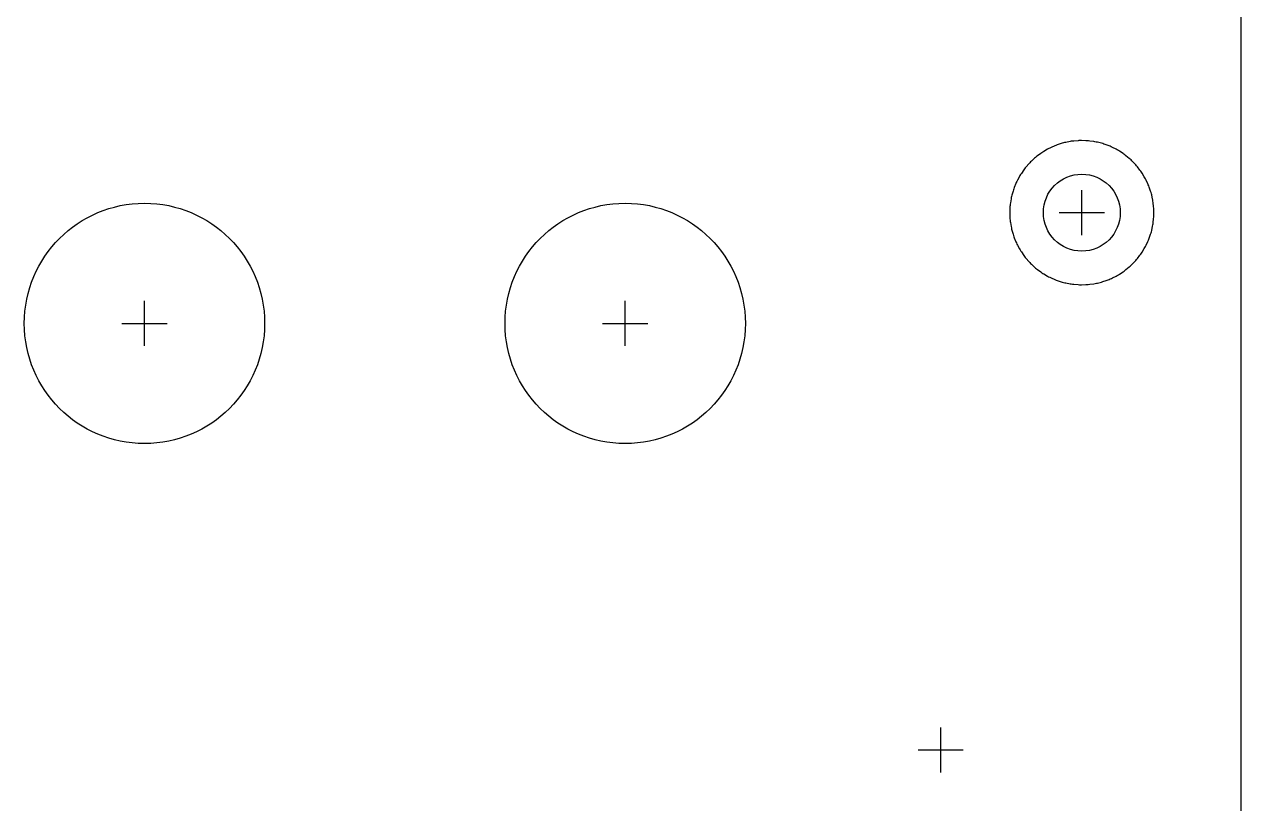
# Model space of a CAD drawing. Header units: millimetres. Extents: x -1 to 101, y -1 to 128.
# Drawn here: x 50.6 to 101.3, y 62 to 94.4 of the extents above; entities that cross this region are included whole.
import ezdxf

# ---------------------------------------------------------------- set-up
doc = ezdxf.new("R2010")
doc.units = ezdxf.units.MM
doc.layers.add('Contour', color=7, linetype='CONTINUOUS')
doc.layers.add('Reference_points', color=1, linetype='CONTINUOUS')

msp = doc.modelspace()

# ---------------------------------------------------------------- linework, layer by layer
at = {"layer": 'Contour', "color": 7, "linetype": 'CONTINUOUS'}
for p, q in [((101.26, 127.4), (101.26, 1)), ((94.266, 89.582), (94.214, 89.575)), ((94.266, 89.582), (94.214, 89.575)), ((94.319, 89.588), (94.266, 89.582)), ((94.319, 89.588), (94.266, 89.582)), ((94.495, 89.602), (94.319, 89.588)), ((94.495, 89.602), (94.319, 89.588)), ((94.532, 89.604), (94.495, 89.602)), ((94.532, 89.604), (94.495, 89.602)), ((94.585, 89.606), (94.532, 89.604)), ((94.585, 89.606), (94.532, 89.604)), ((94.638, 89.606), (94.585, 89.606)), ((94.638, 89.606), (94.585, 89.606)), ((94.814, 89.602), (94.638, 89.606)), ((94.814, 89.602), (94.638, 89.606)), ((94.875, 89.599), (94.814, 89.602)), ((94.875, 89.599), (94.814, 89.602)), ((94.927, 89.594), (94.875, 89.599)), ((94.927, 89.594), (94.875, 89.599)), ((94.98, 89.588), (94.927, 89.594)), ((94.98, 89.588), (94.927, 89.594)), ((95.155, 89.563), (94.98, 89.588)), ((95.155, 89.563), (94.98, 89.588)), ((92.948, 89.075), (92.806, 88.971)), ((92.948, 89.075), (92.806, 88.971)), ((92.982, 89.1), (92.948, 89.075)), ((92.982, 89.1), (92.948, 89.075)), ((93.026, 89.129), (92.982, 89.1)), ((93.026, 89.129), (92.982, 89.1)), ((93.071, 89.156), (93.026, 89.129)), ((93.071, 89.156), (93.026, 89.129)), ((93.224, 89.245), (93.071, 89.156)), ((93.224, 89.245), (93.071, 89.156)), ((93.274, 89.273), (93.224, 89.245)), ((93.274, 89.273), (93.224, 89.245)), ((93.322, 89.297), (93.274, 89.273)), ((93.322, 89.297), (93.274, 89.273)), ((93.37, 89.319), (93.322, 89.297)), ((93.37, 89.319), (93.322, 89.297)), ((93.531, 89.389), (93.37, 89.319)), ((93.531, 89.389), (93.37, 89.319)), ((93.568, 89.405), (93.531, 89.389)), ((93.568, 89.405), (93.531, 89.389)), ((93.618, 89.423), (93.568, 89.405)), ((93.618, 89.423), (93.568, 89.405)), ((93.668, 89.44), (93.618, 89.423)), ((93.668, 89.44), (93.618, 89.423)), ((93.836, 89.493), (93.668, 89.44)), ((93.836, 89.493), (93.668, 89.44)), ((93.884, 89.507), (93.836, 89.493)), ((93.884, 89.507), (93.836, 89.493)), ((93.935, 89.521), (93.884, 89.507)), ((93.935, 89.521), (93.884, 89.507)), ((93.987, 89.532), (93.935, 89.521)), ((93.987, 89.532), (93.935, 89.521)), ((94.16, 89.566), (93.987, 89.532)), ((94.16, 89.566), (93.987, 89.532)), ((94.214, 89.575), (94.16, 89.566)), ((94.214, 89.575), (94.16, 89.566)), ((95.195, 89.557), (95.155, 89.563)), ((95.195, 89.557), (95.155, 89.563)), ((95.247, 89.547), (95.195, 89.557)), ((95.247, 89.547), (95.195, 89.557)), ((95.298, 89.535), (95.247, 89.547)), ((95.298, 89.535), (95.247, 89.547)), ((95.469, 89.492), (95.298, 89.535)), ((95.469, 89.492), (95.298, 89.535)), ((95.52, 89.478), (95.469, 89.492)), ((95.52, 89.478), (95.469, 89.492)), ((95.571, 89.462), (95.52, 89.478)), ((95.571, 89.462), (95.52, 89.478)), ((95.62, 89.445), (95.571, 89.462)), ((95.62, 89.445), (95.571, 89.462)), ((95.785, 89.383), (95.62, 89.445)), ((95.785, 89.383), (95.62, 89.445)), ((95.826, 89.367), (95.785, 89.383)), ((95.826, 89.367), (95.785, 89.383)), ((95.875, 89.345), (95.826, 89.367)), ((95.875, 89.345), (95.826, 89.367)), ((95.922, 89.323), (95.875, 89.345)), ((95.922, 89.323), (95.875, 89.345)), ((96.079, 89.244), (95.922, 89.323)), ((96.079, 89.244), (95.922, 89.323)), ((96.127, 89.219), (96.079, 89.244)), ((96.127, 89.219), (96.079, 89.244)), ((96.173, 89.192), (96.127, 89.219)), ((96.173, 89.192), (96.127, 89.219)), ((96.217, 89.164), (96.173, 89.192)), ((96.217, 89.164), (96.173, 89.192)), ((96.365, 89.067), (96.217, 89.164)), ((96.365, 89.067), (96.217, 89.164)), ((92.448, 88.643), (92.332, 88.51)), ((92.448, 88.643), (92.332, 88.51)), ((92.482, 88.681), (92.448, 88.643)), ((92.482, 88.681), (92.448, 88.643)), ((92.519, 88.719), (92.482, 88.681)), ((92.519, 88.719), (92.482, 88.681)), ((92.558, 88.756), (92.519, 88.719)), ((92.558, 88.756), (92.519, 88.719)), ((92.688, 88.875), (92.558, 88.756)), ((92.688, 88.875), (92.558, 88.756)), ((92.723, 88.906), (92.688, 88.875)), ((92.723, 88.906), (92.688, 88.875)), ((92.764, 88.939), (92.723, 88.906)), ((92.764, 88.939), (92.723, 88.906)), ((92.806, 88.971), (92.764, 88.939)), ((92.806, 88.971), (92.764, 88.939)), ((96.404, 89.041), (96.365, 89.067)), ((96.404, 89.041), (96.365, 89.067)), ((96.447, 89.01), (96.404, 89.041)), ((96.447, 89.01), (96.404, 89.041)), ((96.488, 88.977), (96.447, 89.01)), ((96.488, 88.977), (96.447, 89.01)), ((96.624, 88.865), (96.488, 88.977)), ((96.624, 88.865), (96.488, 88.977)), ((96.659, 88.835), (96.624, 88.865)), ((96.659, 88.835), (96.624, 88.865)), ((96.698, 88.799), (96.659, 88.835)), ((96.698, 88.799), (96.659, 88.835)), ((96.736, 88.762), (96.698, 88.799)), ((96.736, 88.762), (96.698, 88.799)), ((96.859, 88.636), (96.736, 88.762)), ((96.859, 88.636), (96.736, 88.762)), ((96.894, 88.598), (96.859, 88.636)), ((96.894, 88.598), (96.859, 88.636)), ((96.929, 88.558), (96.894, 88.598)), ((96.929, 88.558), (96.894, 88.598)), ((92.056, 88.112), (91.972, 87.957)), ((92.056, 88.112), (91.972, 87.957)), ((92.078, 88.151), (92.056, 88.112)), ((92.078, 88.151), (92.056, 88.112)), ((92.105, 88.196), (92.078, 88.151)), ((92.105, 88.196), (92.078, 88.151)), ((92.135, 88.24), (92.105, 88.196)), ((92.135, 88.24), (92.105, 88.196)), ((92.235, 88.385), (92.135, 88.24)), ((92.235, 88.385), (92.135, 88.24)), ((92.265, 88.428), (92.235, 88.385)), ((92.265, 88.428), (92.235, 88.385)), ((92.298, 88.47), (92.265, 88.428)), ((92.298, 88.47), (92.265, 88.428)), ((92.332, 88.51), (92.298, 88.47)), ((92.332, 88.51), (92.298, 88.47)), ((96.963, 88.517), (96.929, 88.558)), ((96.963, 88.517), (96.929, 88.558)), ((97.071, 88.378), (96.963, 88.517)), ((97.071, 88.378), (96.963, 88.517)), ((97.1, 88.339), (97.071, 88.378)), ((97.1, 88.339), (97.071, 88.378)), ((97.13, 88.296), (97.1, 88.339)), ((97.13, 88.296), (97.1, 88.339)), ((97.158, 88.251), (97.13, 88.296)), ((97.158, 88.251), (97.13, 88.296)), ((97.25, 88.101), (97.158, 88.251)), ((97.25, 88.101), (97.158, 88.251)), ((97.276, 88.057), (97.25, 88.101)), ((97.276, 88.057), (97.25, 88.101)), ((91.82, 87.603), (91.803, 87.553)), ((91.82, 87.603), (91.803, 87.553)), ((91.839, 87.652), (91.82, 87.603)), ((91.839, 87.652), (91.82, 87.603)), ((91.905, 87.815), (91.839, 87.652)), ((91.905, 87.815), (91.839, 87.652)), ((91.925, 87.862), (91.905, 87.815)), ((91.925, 87.862), (91.905, 87.815)), ((91.948, 87.91), (91.925, 87.862)), ((91.948, 87.91), (91.925, 87.862)), ((91.972, 87.957), (91.948, 87.91)), ((91.972, 87.957), (91.948, 87.91)), ((97.301, 88.011), (97.276, 88.057)), ((97.301, 88.011), (97.276, 88.057)), ((97.325, 87.963), (97.301, 88.011)), ((97.325, 87.963), (97.301, 88.011)), ((97.4, 87.803), (97.325, 87.963)), ((97.4, 87.803), (97.325, 87.963)), ((97.416, 87.767), (97.4, 87.803)), ((97.416, 87.767), (97.4, 87.803)), ((97.436, 87.718), (97.416, 87.767)), ((97.436, 87.718), (97.416, 87.767)), ((97.455, 87.668), (97.436, 87.718)), ((97.455, 87.668), (97.436, 87.718)), ((97.513, 87.501), (97.455, 87.668)), ((97.513, 87.501), (97.455, 87.668)), ((91.708, 87.187), (91.679, 87.013)), ((91.708, 87.187), (91.679, 87.013)), ((91.717, 87.235), (91.708, 87.187)), ((91.717, 87.235), (91.708, 87.187)), ((91.728, 87.286), (91.717, 87.235)), ((91.728, 87.286), (91.717, 87.235)), ((91.742, 87.337), (91.728, 87.286)), ((91.742, 87.337), (91.728, 87.286)), ((91.79, 87.507), (91.742, 87.337)), ((91.79, 87.507), (91.742, 87.337)), ((91.803, 87.553), (91.79, 87.507)), ((91.803, 87.553), (91.79, 87.507)), ((97.53, 87.446), (97.513, 87.501)), ((97.53, 87.446), (97.513, 87.501)), ((97.545, 87.395), (97.53, 87.446)), ((97.545, 87.395), (97.53, 87.446)), ((97.557, 87.344), (97.545, 87.395)), ((97.557, 87.344), (97.545, 87.395)), ((97.595, 87.172), (97.557, 87.344)), ((97.595, 87.172), (97.557, 87.344)), ((97.603, 87.134), (97.595, 87.172)), ((97.603, 87.134), (97.595, 87.172)), ((97.612, 87.081), (97.603, 87.134)), ((97.612, 87.081), (97.603, 87.134)), ((97.619, 87.029), (97.612, 87.081)), ((97.619, 87.029), (97.612, 87.081)), ((91.652, 86.686), (91.65, 86.634)), ((91.652, 86.686), (91.65, 86.634)), ((91.65, 86.634), (91.65, 86.581)), ((91.65, 86.634), (91.65, 86.581)), ((91.65, 86.581), (91.652, 86.528)), ((91.65, 86.581), (91.652, 86.528)), ((91.662, 86.862), (91.652, 86.686)), ((91.662, 86.862), (91.652, 86.686)), ((91.666, 86.908), (91.662, 86.862)), ((91.666, 86.908), (91.662, 86.862)), ((91.671, 86.961), (91.666, 86.908)), ((91.671, 86.961), (91.666, 86.908)), ((91.679, 87.013), (91.671, 86.961)), ((91.679, 87.013), (91.671, 86.961)), ((97.639, 86.854), (97.619, 87.029)), ((97.639, 86.854), (97.619, 87.029)), ((97.644, 86.801), (97.639, 86.854)), ((97.644, 86.801), (97.639, 86.854)), ((97.647, 86.748), (97.644, 86.801)), ((97.647, 86.748), (97.644, 86.801)), ((97.648, 86.695), (97.647, 86.748)), ((97.648, 86.695), (97.647, 86.748)), ((97.648, 86.519), (97.648, 86.695)), ((97.648, 86.519), (97.648, 86.695)), ((91.652, 86.528), (91.662, 86.352)), ((91.652, 86.528), (91.662, 86.352)), ((91.662, 86.352), (91.666, 86.299)), ((91.662, 86.352), (91.666, 86.299)), ((91.666, 86.299), (91.672, 86.246)), ((91.666, 86.299), (91.672, 86.246)), ((91.672, 86.246), (91.679, 86.201)), ((91.672, 86.246), (91.679, 86.201)), ((91.679, 86.201), (91.708, 86.027)), ((91.679, 86.201), (91.708, 86.027)), ((97.557, 85.87), (97.595, 86.042)), ((97.557, 85.87), (97.595, 86.042)), ((97.595, 86.042), (97.605, 86.094)), ((97.595, 86.042), (97.605, 86.094)), ((97.605, 86.094), (97.614, 86.146)), ((97.605, 86.094), (97.614, 86.146)), ((97.614, 86.146), (97.619, 86.185)), ((97.614, 86.146), (97.619, 86.185)), ((97.619, 86.185), (97.639, 86.36)), ((97.619, 86.185), (97.639, 86.36)), ((97.639, 86.36), (97.644, 86.413)), ((97.639, 86.36), (97.644, 86.413)), ((97.644, 86.413), (97.647, 86.466)), ((97.644, 86.413), (97.647, 86.466)), ((97.647, 86.466), (97.648, 86.519)), ((97.647, 86.466), (97.648, 86.519)), ((91.708, 86.027), (91.718, 85.975)), ((91.708, 86.027), (91.718, 85.975)), ((91.718, 85.975), (91.729, 85.923)), ((91.718, 85.975), (91.729, 85.923)), ((91.729, 85.923), (91.742, 85.877)), ((91.729, 85.923), (91.742, 85.877)), ((91.742, 85.877), (91.79, 85.707)), ((91.742, 85.877), (91.79, 85.707)), ((91.79, 85.707), (91.805, 85.656)), ((91.79, 85.707), (91.805, 85.656)), ((91.805, 85.656), (91.822, 85.606)), ((91.805, 85.656), (91.822, 85.606)), ((91.822, 85.606), (91.839, 85.562)), ((91.822, 85.606), (91.839, 85.562)), ((91.839, 85.562), (91.905, 85.399)), ((91.839, 85.562), (91.905, 85.399)), ((97.441, 85.508), (97.455, 85.546)), ((97.441, 85.508), (97.455, 85.546)), ((97.455, 85.546), (97.513, 85.713)), ((97.455, 85.546), (97.513, 85.713)), ((97.513, 85.713), (97.529, 85.763)), ((97.513, 85.713), (97.529, 85.763)), ((97.529, 85.763), (97.543, 85.814)), ((97.529, 85.763), (97.543, 85.814)), ((97.543, 85.814), (97.557, 85.87)), ((97.543, 85.814), (97.557, 85.87)), ((91.905, 85.399), (91.926, 85.35)), ((91.905, 85.399), (91.926, 85.35)), ((91.926, 85.35), (91.949, 85.302)), ((91.926, 85.35), (91.949, 85.302)), ((91.949, 85.302), (91.972, 85.257)), ((91.949, 85.302), (91.972, 85.257)), ((91.972, 85.257), (92.056, 85.102)), ((91.972, 85.257), (92.056, 85.102)), ((92.056, 85.102), (92.082, 85.056)), ((92.056, 85.102), (92.082, 85.056)), ((92.082, 85.056), (92.11, 85.011)), ((92.082, 85.056), (92.11, 85.011)), ((97.158, 84.963), (97.25, 85.113)), ((97.158, 84.963), (97.25, 85.113)), ((97.25, 85.113), (97.277, 85.159)), ((97.25, 85.113), (97.277, 85.159)), ((97.277, 85.159), (97.302, 85.205)), ((97.277, 85.159), (97.302, 85.205)), ((97.302, 85.205), (97.325, 85.251)), ((97.302, 85.205), (97.325, 85.251)), ((97.325, 85.251), (97.4, 85.411)), ((97.325, 85.251), (97.4, 85.411)), ((97.4, 85.411), (97.421, 85.459)), ((97.4, 85.411), (97.421, 85.459)), ((97.421, 85.459), (97.441, 85.508)), ((97.421, 85.459), (97.441, 85.508)), ((92.11, 85.011), (92.135, 84.974)), ((92.11, 85.011), (92.135, 84.974)), ((92.135, 84.974), (92.235, 84.829)), ((92.135, 84.974), (92.235, 84.829)), ((92.235, 84.829), (92.265, 84.786)), ((92.235, 84.829), (92.265, 84.786)), ((92.265, 84.786), (92.298, 84.744)), ((92.265, 84.786), (92.298, 84.744)), ((92.298, 84.744), (92.332, 84.704)), ((92.298, 84.744), (92.332, 84.704)), ((92.332, 84.704), (92.448, 84.571)), ((92.332, 84.704), (92.448, 84.571)), ((92.448, 84.571), (92.483, 84.532)), ((92.448, 84.571), (92.483, 84.532)), ((92.483, 84.532), (92.52, 84.494)), ((92.483, 84.532), (92.52, 84.494)), ((96.736, 84.452), (96.859, 84.578)), ((96.736, 84.452), (96.859, 84.578)), ((96.859, 84.578), (96.895, 84.617)), ((96.859, 84.578), (96.895, 84.617)), ((96.895, 84.617), (96.93, 84.656)), ((96.895, 84.617), (96.93, 84.656)), ((96.93, 84.656), (96.963, 84.697)), ((96.93, 84.656), (96.963, 84.697)), ((96.963, 84.697), (97.071, 84.836)), ((96.963, 84.697), (97.071, 84.836)), ((97.071, 84.836), (97.102, 84.878)), ((97.071, 84.836), (97.102, 84.878)), ((97.102, 84.878), (97.132, 84.922)), ((97.102, 84.878), (97.132, 84.922)), ((97.132, 84.922), (97.158, 84.963)), ((97.132, 84.922), (97.158, 84.963)), ((92.52, 84.494), (92.558, 84.458)), ((92.52, 84.494), (92.558, 84.458)), ((92.558, 84.458), (92.688, 84.339)), ((92.558, 84.458), (92.688, 84.339)), ((92.688, 84.339), (92.727, 84.304)), ((92.688, 84.339), (92.727, 84.304)), ((92.727, 84.304), (92.768, 84.271)), ((92.727, 84.304), (92.768, 84.271)), ((92.768, 84.271), (92.806, 84.243)), ((92.768, 84.271), (92.806, 84.243)), ((92.806, 84.243), (92.948, 84.139)), ((92.806, 84.243), (92.948, 84.139)), ((92.948, 84.139), (92.991, 84.108)), ((92.948, 84.139), (92.991, 84.108)), ((92.991, 84.108), (93.035, 84.079)), ((92.991, 84.108), (93.035, 84.079)), ((93.035, 84.079), (93.071, 84.058)), ((93.035, 84.079), (93.071, 84.058)), ((93.071, 84.058), (93.224, 83.969)), ((93.071, 84.058), (93.224, 83.969)), ((96.126, 83.995), (96.172, 84.021)), ((96.126, 83.995), (96.172, 84.021)), ((96.172, 84.021), (96.217, 84.05)), ((96.172, 84.021), (96.217, 84.05)), ((96.217, 84.05), (96.365, 84.147)), ((96.217, 84.05), (96.365, 84.147)), ((96.365, 84.147), (96.409, 84.177)), ((96.365, 84.147), (96.409, 84.177)), ((96.409, 84.177), (96.452, 84.208)), ((96.409, 84.177), (96.452, 84.208)), ((96.452, 84.208), (96.488, 84.237)), ((96.452, 84.208), (96.488, 84.237)), ((96.488, 84.237), (96.624, 84.349)), ((96.488, 84.237), (96.624, 84.349)), ((96.624, 84.349), (96.664, 84.384)), ((96.624, 84.349), (96.664, 84.384)), ((96.664, 84.384), (96.703, 84.42)), ((96.664, 84.384), (96.703, 84.42)), ((96.703, 84.42), (96.736, 84.452)), ((96.703, 84.42), (96.736, 84.452)), ((93.224, 83.969), (93.27, 83.943)), ((93.224, 83.969), (93.27, 83.943)), ((93.27, 83.943), (93.317, 83.919)), ((93.27, 83.943), (93.317, 83.919)), ((93.317, 83.919), (93.37, 83.895)), ((93.317, 83.919), (93.37, 83.895)), ((93.37, 83.895), (93.531, 83.825)), ((93.37, 83.895), (93.531, 83.825)), ((93.531, 83.825), (93.58, 83.805)), ((93.531, 83.825), (93.58, 83.805)), ((93.58, 83.805), (93.629, 83.787)), ((93.58, 83.805), (93.629, 83.787)), ((93.629, 83.787), (93.668, 83.774)), ((93.629, 83.787), (93.668, 83.774)), ((93.668, 83.774), (93.836, 83.721)), ((93.668, 83.774), (93.836, 83.721)), ((93.836, 83.721), (93.887, 83.706)), ((93.836, 83.721), (93.887, 83.706)), ((93.887, 83.706), (93.938, 83.693)), ((93.887, 83.706), (93.938, 83.693)), ((93.938, 83.693), (93.987, 83.682)), ((93.938, 83.693), (93.987, 83.682)), ((93.987, 83.682), (94.16, 83.648)), ((93.987, 83.682), (94.16, 83.648)), ((94.16, 83.648), (94.212, 83.639)), ((94.16, 83.648), (94.212, 83.639)), ((94.212, 83.639), (94.265, 83.632)), ((94.212, 83.639), (94.265, 83.632)), ((94.265, 83.632), (94.319, 83.626)), ((94.265, 83.632), (94.319, 83.626)), ((94.319, 83.626), (94.495, 83.612)), ((94.319, 83.626), (94.495, 83.612)), ((94.495, 83.612), (94.548, 83.609)), ((94.495, 83.612), (94.548, 83.609)), ((94.548, 83.609), (94.601, 83.608)), ((94.548, 83.609), (94.601, 83.608)), ((94.601, 83.608), (94.638, 83.608)), ((94.601, 83.608), (94.638, 83.608)), ((94.638, 83.608), (94.814, 83.612)), ((94.638, 83.608), (94.814, 83.612)), ((94.814, 83.612), (94.867, 83.615)), ((94.814, 83.612), (94.867, 83.615)), ((94.867, 83.615), (94.919, 83.619)), ((94.867, 83.615), (94.919, 83.619)), ((94.919, 83.619), (94.98, 83.626)), ((94.919, 83.619), (94.98, 83.626)), ((94.98, 83.626), (95.155, 83.651)), ((94.98, 83.626), (95.155, 83.651)), ((95.155, 83.651), (95.207, 83.66)), ((95.155, 83.651), (95.207, 83.66)), ((95.207, 83.66), (95.259, 83.67)), ((95.207, 83.66), (95.259, 83.67)), ((95.259, 83.67), (95.298, 83.679)), ((95.259, 83.67), (95.298, 83.679)), ((95.298, 83.679), (95.469, 83.722)), ((95.298, 83.679), (95.469, 83.722)), ((95.469, 83.722), (95.52, 83.736)), ((95.469, 83.722), (95.52, 83.736)), ((95.52, 83.736), (95.571, 83.752)), ((95.52, 83.736), (95.571, 83.752)), ((95.571, 83.752), (95.62, 83.769)), ((95.571, 83.752), (95.62, 83.769)), ((95.62, 83.769), (95.785, 83.831)), ((95.62, 83.769), (95.785, 83.831)), ((95.785, 83.831), (95.835, 83.851)), ((95.785, 83.831), (95.835, 83.851)), ((95.835, 83.851), (95.883, 83.872)), ((95.835, 83.851), (95.883, 83.872)), ((95.883, 83.872), (95.922, 83.891)), ((95.883, 83.872), (95.922, 83.891)), ((95.922, 83.891), (96.079, 83.97)), ((95.922, 83.891), (96.079, 83.97)), ((96.079, 83.97), (96.126, 83.995)), ((96.079, 83.97), (96.126, 83.995))]:
    msp.add_line(p, q, dxfattribs=at)
for centre, radius in [((94.65, 86.607), 1.6), ((94.65, 86.607), 1.6), ((55.65, 82), 5), ((75.65, 82), 5)]:
    msp.add_circle(centre, radius, dxfattribs=at)
at = {"layer": 'Reference_points', "color": 1, "linetype": 'CONTINUOUS'}
for p, q in [((94.65, 85.667), (94.65, 87.547)), ((93.71, 86.607), (95.59, 86.607)), ((55.65, 81.06), (55.65, 82.94)), ((55.65, 81.06), (55.65, 82.94)), ((75.65, 81.06), (75.65, 82.94)), ((54.71, 82), (56.59, 82)), ((54.71, 82), (56.59, 82)), ((74.71, 82), (76.59, 82)), ((88.78, 63.31), (88.78, 65.19)), ((87.84, 64.25), (89.72, 64.25))]:
    msp.add_line(p, q, dxfattribs=at)

doc.saveas('drawing.dxf')
